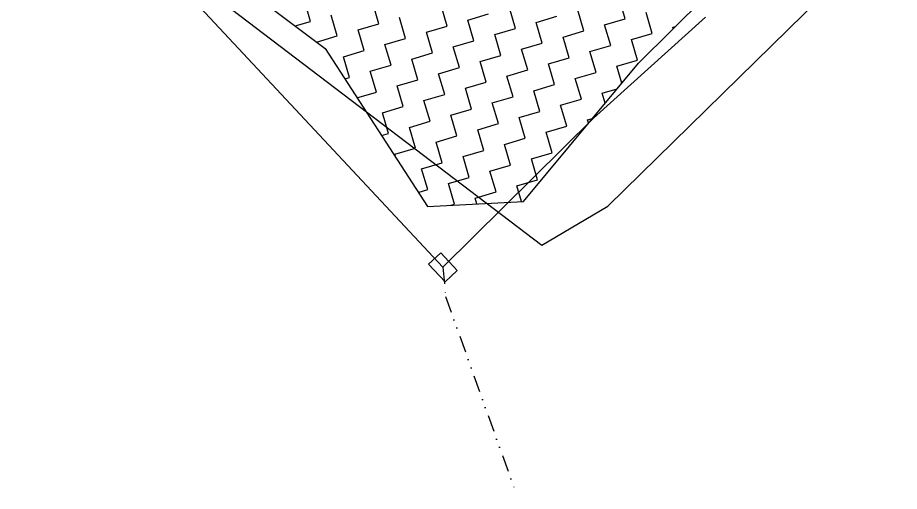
# Model space of a CAD drawing. Header units: metres. Extents: x 283645 to 285797, y 2017393 to 2020400.
# Drawn here: x 284654.9 to 284920, y 2017393.4 to 2017535.9 of the extents above; entities that cross this region are included whole.
import ezdxf

# ---------------------------------------------------------------- set-up
doc = ezdxf.new("R2010")
doc.units = ezdxf.units.M
doc.linetypes.add('DIVIDE', pattern=[1.25, 0.5, -0.25, 0, -0.25, 0, -0.25])
for name, color, linetype in [('POLY_HATCH', 12, 'Continuous'), ('V_BOUND_LINE', 7, 'Continuous'), ('V_DIVIDE_LINE', 7, 'DIVIDE'), ('VILLAGE BOUNDRY', 1, 'Continuous')]:
    doc.layers.add(name, color=color, linetype=linetype)

msp = doc.modelspace()

# ---------------------------------------------------------------- linework, layer by layer
msp.add_lwpolyline([(284783.4, 2017456.5), (284778.46, 2017461.79), (284782.12, 2017465.2), (284787.05, 2017459.91)], close=True)
at = {"layer": 'POLY_HATCH'}
for p, q in [((284841.54, 2017522.26), (284919.96, 2017599.82)), ((284714.12, 2017551.72), (284747.36, 2017526.62)), ((284747.36, 2017526.62), (284778.11, 2017479.14)), ((284807, 2017480.67), (284841.54, 2017522.26)), ((284778.11, 2017479.14), (284807, 2017480.67))]:
    msp.add_line(p, q, dxfattribs=at)
at = {"layer": 'POLY_HATCH', "linetype": 'Continuous'}
for p, q in [((284742.96, 2017534.81), (284741.12, 2017541.05)), ((284837.58, 2017535.6), (284835.74, 2017541.83)), ((284763.5, 2017534.09), (284761.66, 2017540.32)), ((284784.04, 2017533.37), (284782.2, 2017539.6)), ((284804.58, 2017532.65), (284802.74, 2017538.88)), ((284825.11, 2017531.92), (284823.28, 2017538.16)), ((284751.03, 2017530.42), (284749.19, 2017536.65)), ((284771.57, 2017529.69), (284769.73, 2017535.93)), ((284790.27, 2017535.21), (284796.5, 2017537.04)), ((284792.11, 2017528.97), (284790.27, 2017535.21)), ((284810.81, 2017534.48), (284817.04, 2017536.32)), ((284831.35, 2017533.76), (284837.58, 2017535.6)), ((284845.65, 2017531.2), (284843.82, 2017537.43)), ((284738.32, 2017533.44), (284742.96, 2017534.81)), ((284757.26, 2017532.25), (284763.5, 2017534.09)), ((284777.8, 2017531.53), (284784.04, 2017533.37)), ((284798.34, 2017530.81), (284804.58, 2017532.65)), ((284812.65, 2017528.25), (284810.81, 2017534.48)), ((284833.19, 2017527.53), (284831.35, 2017533.76)), ((284851.89, 2017533.04), (284852.67, 2017533.27)), ((284852.01, 2017532.62), (284851.89, 2017533.04)), ((284744.8, 2017528.58), (284751.03, 2017530.42)), ((284759.1, 2017526.02), (284757.26, 2017532.25)), ((284779.64, 2017525.3), (284777.8, 2017531.53)), ((284800.18, 2017524.57), (284798.34, 2017530.81)), ((284818.88, 2017530.09), (284825.11, 2017531.92)), ((284820.72, 2017523.85), (284818.88, 2017530.09)), ((284839.42, 2017529.36), (284845.65, 2017531.2)), ((284744.81, 2017528.54), (284744.8, 2017528.58)), ((284765.34, 2017527.86), (284771.57, 2017529.69)), ((284767.17, 2017521.62), (284765.34, 2017527.86)), ((284785.87, 2017527.13), (284792.11, 2017528.97)), ((284806.41, 2017526.41), (284812.65, 2017528.25)), ((284826.95, 2017525.69), (284833.19, 2017527.53)), ((284841.26, 2017523.13), (284839.42, 2017529.36)), ((284752.87, 2017524.18), (284759.1, 2017526.02)), ((284773.41, 2017523.46), (284779.64, 2017525.3)), ((284787.71, 2017520.9), (284785.87, 2017527.13)), ((284793.95, 2017522.74), (284800.18, 2017524.57)), ((284808.25, 2017520.18), (284806.41, 2017526.41)), ((284828.79, 2017519.46), (284826.95, 2017525.69)), ((284754.71, 2017517.95), (284752.87, 2017524.18)), ((284775.24, 2017517.23), (284773.41, 2017523.46)), ((284795.78, 2017516.5), (284793.95, 2017522.74)), ((284814.48, 2017522.01), (284820.72, 2017523.85)), ((284816.32, 2017515.78), (284814.48, 2017522.01)), ((284835.02, 2017521.29), (284841.26, 2017523.13)), ((284760.94, 2017519.79), (284767.17, 2017521.62)), ((284762.78, 2017513.55), (284760.94, 2017519.79)), ((284781.48, 2017519.06), (284787.71, 2017520.9)), ((284802.02, 2017518.34), (284808.25, 2017520.18)), ((284822.55, 2017517.62), (284828.79, 2017519.46)), ((284836.52, 2017516.21), (284835.02, 2017521.29)), ((284753.25, 2017517.52), (284754.71, 2017517.95)), ((284769.01, 2017515.39), (284775.24, 2017517.23)), ((284783.31, 2017512.83), (284781.48, 2017519.06)), ((284803.85, 2017512.11), (284802.02, 2017518.34)), ((284824.39, 2017511.38), (284822.55, 2017517.62)), ((284770.85, 2017509.16), (284769.01, 2017515.39)), ((284789.55, 2017514.67), (284795.78, 2017516.5)), ((284791.39, 2017508.43), (284789.55, 2017514.67)), ((284810.09, 2017513.94), (284816.32, 2017515.78)), ((284830.63, 2017513.22), (284835.14, 2017514.55)), ((284756.94, 2017511.83), (284762.78, 2017513.55)), ((284777.08, 2017510.99), (284783.31, 2017512.83)), ((284797.62, 2017510.27), (284803.85, 2017512.11)), ((284811.92, 2017507.71), (284810.09, 2017513.94)), ((284818.16, 2017509.55), (284824.39, 2017511.38)), ((284831.52, 2017510.19), (284830.63, 2017513.22)), ((284764.61, 2017507.32), (284770.85, 2017509.16)), ((284778.92, 2017504.76), (284777.08, 2017510.99)), ((284799.46, 2017504.04), (284797.62, 2017510.27)), ((284820, 2017503.31), (284818.16, 2017509.55)), ((284766.45, 2017501.08), (284764.61, 2017507.32)), ((284785.15, 2017506.6), (284791.39, 2017508.43)), ((284786.99, 2017500.36), (284785.15, 2017506.6)), ((284805.69, 2017505.87), (284811.92, 2017507.71)), ((284772.68, 2017502.92), (284778.92, 2017504.76)), ((284793.22, 2017502.2), (284799.46, 2017504.04)), ((284807.53, 2017499.64), (284805.69, 2017505.87)), ((284826.23, 2017505.15), (284827.69, 2017505.58)), ((284826.52, 2017504.17), (284826.23, 2017505.15)), ((284764.31, 2017500.45), (284766.45, 2017501.08)), ((284774.52, 2017496.69), (284772.68, 2017502.92)), ((284795.06, 2017495.97), (284793.22, 2017502.2)), ((284813.76, 2017501.48), (284820, 2017503.31)), ((284815.6, 2017495.24), (284813.76, 2017501.48)), ((284780.76, 2017498.52), (284786.99, 2017500.36)), ((284782.59, 2017492.29), (284780.76, 2017498.52)), ((284801.29, 2017497.8), (284807.53, 2017499.64)), ((284768.29, 2017494.85), (284774.52, 2017496.69)), ((284788.83, 2017494.13), (284795.06, 2017495.97)), ((284803.13, 2017491.57), (284801.29, 2017497.8)), ((284768.58, 2017493.85), (284768.29, 2017494.85)), ((284790.66, 2017487.89), (284788.83, 2017494.13)), ((284809.36, 2017493.41), (284815.6, 2017495.24)), ((284811.2, 2017487.17), (284809.36, 2017493.41)), ((284776.36, 2017490.45), (284782.59, 2017492.29)), ((284778.2, 2017484.22), (284776.36, 2017490.45)), ((284796.9, 2017489.73), (284803.13, 2017491.57)), ((284784.43, 2017486.06), (284790.66, 2017487.89)), ((284798.73, 2017483.5), (284796.9, 2017489.73)), ((284786.27, 2017479.82), (284784.43, 2017486.06)), ((284804.97, 2017485.33), (284811.2, 2017487.17)), ((284806.35, 2017480.63), (284804.97, 2017485.33)), ((284775.36, 2017483.38), (284778.2, 2017484.22)), ((284792.5, 2017481.66), (284798.73, 2017483.5)), ((284785.21, 2017479.51), (284786.27, 2017479.82)), ((284793.01, 2017479.93), (284792.5, 2017481.66))]:
    msp.add_line(p, q, dxfattribs=at)
at = {"layer": 'V_BOUND_LINE'}
for p, q in [((284654.95, 2017597.73), (284782.76, 2017460.85)), ((284827.99, 2017505.67), (284861.67, 2017536.02)), ((284782.76, 2017460.85), (284827.99, 2017505.67))]:
    msp.add_line(p, q, dxfattribs=at)
at = {"layer": 'V_DIVIDE_LINE', "ltscale": 10}
for p, q in [((284782.76, 2017460.85), (284783.55, 2017452.1)), ((284783.55, 2017452.1), (284804.55, 2017393.45))]:
    msp.add_line(p, q, dxfattribs=at)
at = {"layer": 'VILLAGE BOUNDRY'}
for p, q in [((284674.95, 2017572.29), (284812.46, 2017467.5)), ((284832.29, 2017479.26), (284902.33, 2017547.84)), ((284812.46, 2017467.5), (284832.29, 2017479.26))]:
    msp.add_line(p, q, dxfattribs=at)

doc.saveas('drawing.dxf')
